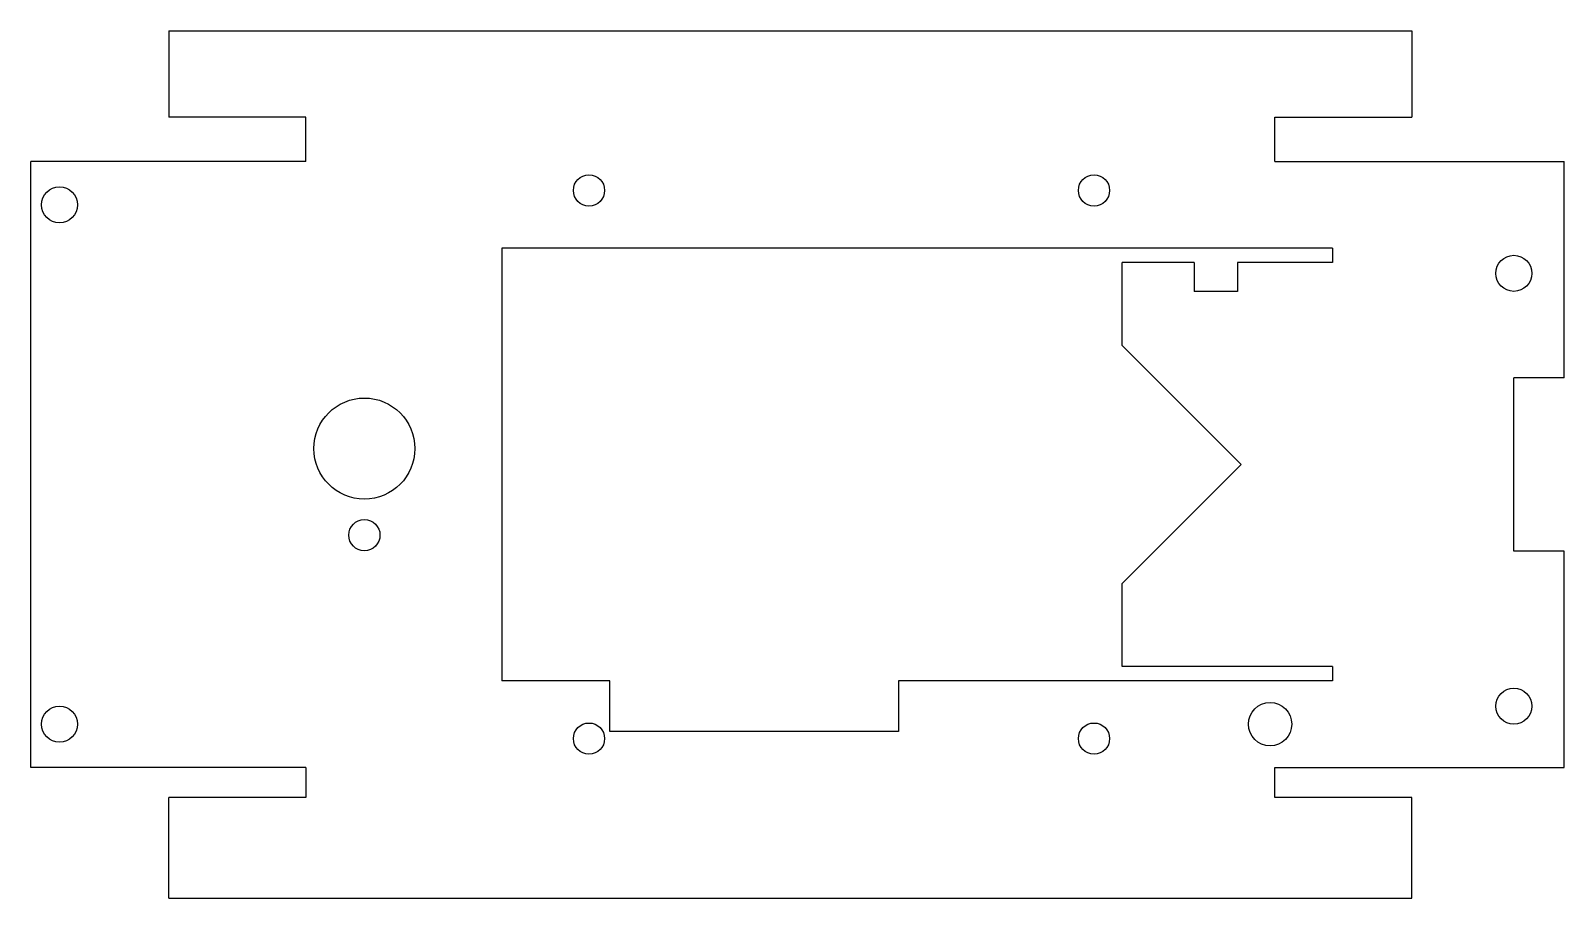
# Model space of a CAD drawing. Extents: x -2.37 to 6, y 22.96 to 27.69.
import ezdxf

# ---------------------------------------------------------------- set-up
doc = ezdxf.new("R2010")
doc.units = 0
doc.header["$LTSCALE"] = 1.21
doc.layers.get('0').update_dxf_attribs({"linetype": 'CONTINUOUS'})

msp = doc.modelspace()

# ---------------------------------------------------------------- linework, layer by layer
at = {"color": 3}
for p, q in [((-1.6196, 27.6915), (-1.6196, 27.2191)), ((-1.6196, 27.6915), (5.1632, 27.6915)), ((5.1632, 27.6915), (5.1632, 27.2191)), ((-0.8715, 27.2191), (-1.6196, 27.2191)), ((-0.8715, 26.9773), (-0.8715, 27.2191)), ((4.4152, 27.2191), (5.1632, 27.2191)), ((4.4152, 26.9773), (4.4152, 27.2191)), ((-2.3732, 23.6702), (-2.3732, 26.9773)), ((-0.8715, 26.9773), (-2.3732, 26.9773)), ((4.4152, 26.9773), (5.9956, 26.9773)), ((5.9956, 25.7962), (5.9956, 26.9773)), ((0.197, 26.5049), (0.197, 24.1427)), ((4.7302, 26.5049), (0.197, 26.5049)), ((4.7302, 26.5049), (4.7302, 26.4261)), ((3.9766, 26.4261), (3.5829, 26.4261)), ((3.5829, 25.9734), (3.5829, 26.4261)), ((3.9766, 26.4261), (3.9766, 26.2686)), ((4.7302, 26.4261), (4.2128, 26.4261)), ((4.2128, 26.4261), (4.2128, 26.2686)), ((4.2128, 26.2686), (3.9766, 26.2686)), ((3.5829, 25.9734), (4.2325, 25.3238)), ((5.9956, 25.7962), (5.72, 25.7962)), ((5.72, 24.8513), (5.72, 25.7962)), ((4.2325, 25.3238), (3.5829, 24.6742)), ((5.9956, 24.8513), (5.72, 24.8513)), ((5.9956, 23.6702), (5.9956, 24.8513)), ((3.5829, 24.2214), (3.5829, 24.6742)), ((4.7302, 24.2214), (3.5829, 24.2214)), ((4.7302, 24.2214), (4.7302, 24.1427)), ((0.7876, 24.1427), (0.197, 24.1427)), ((0.7876, 23.8671), (0.7876, 24.1427)), ((4.7302, 24.1427), (2.3624, 24.1427)), ((2.3624, 24.1427), (2.3624, 23.8671)), ((2.3624, 23.8671), (0.7876, 23.8671)), ((-0.8715, 23.6702), (-2.3732, 23.6702)), ((-0.8715, 23.6702), (-0.8715, 23.5072)), ((4.4152, 23.6702), (5.9956, 23.6702)), ((4.4152, 23.507), (4.4152, 23.6702)), ((-1.6196, 22.956), (-1.6196, 23.5072)), ((-0.8715, 23.5072), (-1.6196, 23.5072)), ((5.1632, 23.5068), (4.4152, 23.5069)), ((5.1632, 22.956), (5.1632, 23.5072)), ((-1.6196, 22.956), (5.1632, 22.956))]:
    msp.add_line(p, q, dxfattribs=at)
for centre, radius in [((0.6734, 26.8198), 0.0852), ((3.4293, 26.8198), 0.0852), ((-2.2157, 26.7411), 0.0984), ((5.72, 26.3671), 0.0984), ((-0.5522, 25.4108), 0.2756), ((-0.5522, 24.9383), 0.0852), ((5.72, 24.0049), 0.0984), ((4.3899, 23.9064), 0.1181), ((-2.2157, 23.9064), 0.0984), ((0.6734, 23.8277), 0.0852), ((3.4293, 23.8277), 0.0852)]:
    msp.add_circle(centre, radius, dxfattribs=at)

doc.saveas('drawing.dxf')
